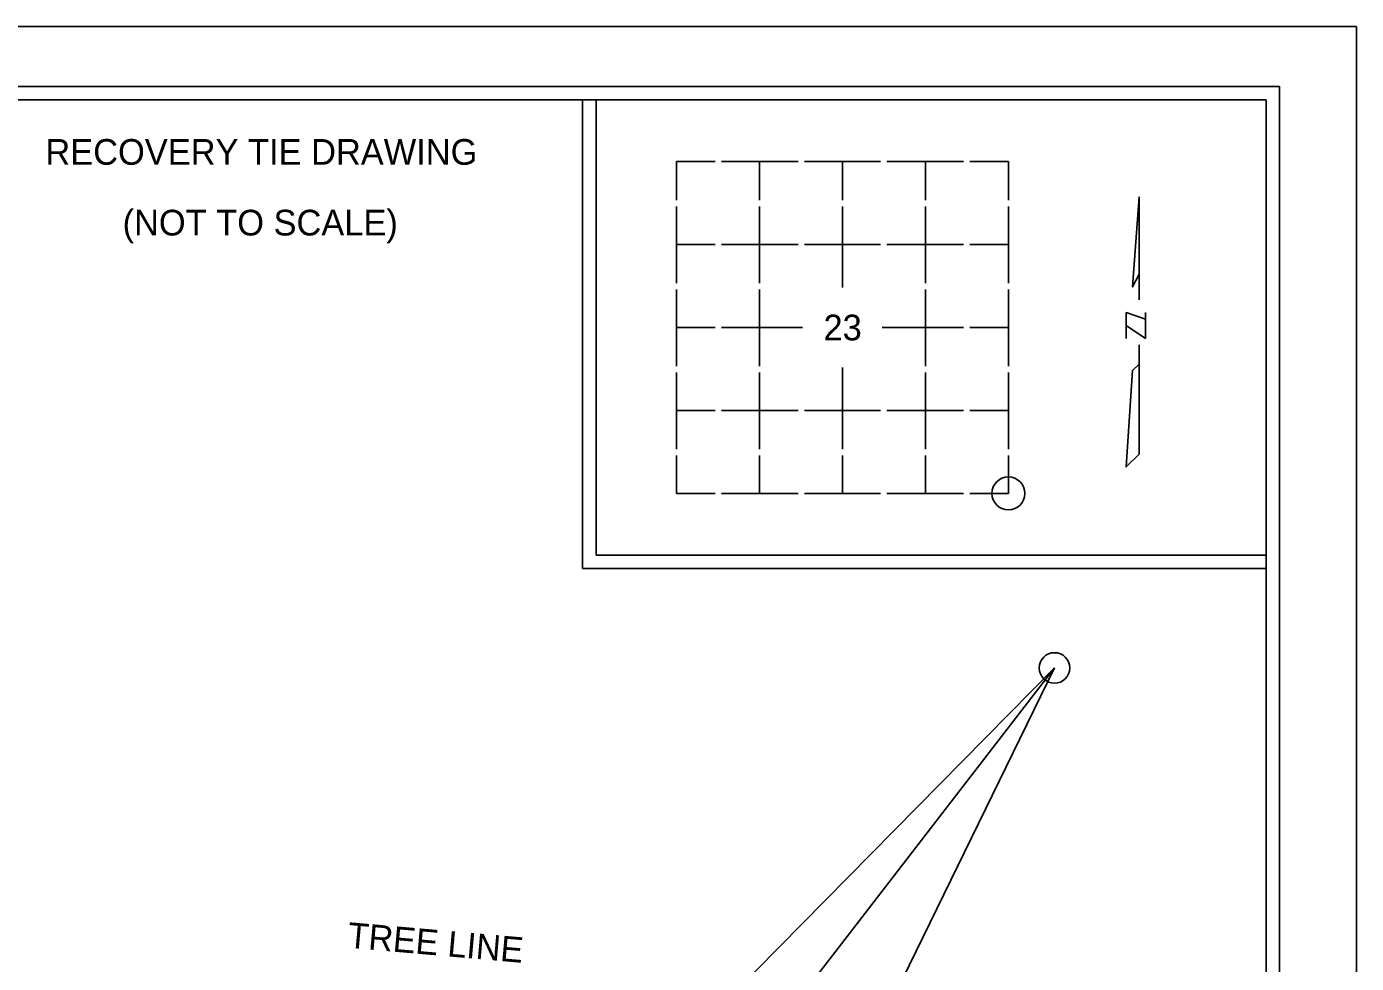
# Model space of a CAD drawing. Extents: x 777607.2 to 777685.3, y 2094784.8 to 2094820.4.
# Drawn here: x 777669.7 to 777674.93, y 2094792.12 to 2094795.8 of the extents above; entities that cross this region are included whole.
import ezdxf

# ---------------------------------------------------------------- set-up
doc = ezdxf.new("R2010")
doc.units = 0
for name, color, linetype in [('Level 2', 7, 'Continuous'), ('ROW_EX_Dimensions', 7, 'Continuous'), ('ROW_PR_Dimensions', 7, 'Continuous'), ('Sheets_General Details', 7, 'Continuous'), ('Topo_Vegetation Line', 7, 'Continuous')]:
    doc.layers.add(name, color=color, linetype=linetype)

msp = doc.modelspace()

# ---------------------------------------------------------------- linework, layer by layer
at = {"layer": 'Level 2'}
msp.add_lwpolyline([(777666.4251, 2094784.8006), (777674.9251, 2094784.8006), (777674.9251, 2094795.8006), (777666.4251, 2094795.8006)], close=True, dxfattribs=at)
at = {"layer": 'ROW_EX_Dimensions'}
for p, q in [((777670.1497, 2094789.6371), (777673.7392, 2094793.2796)), ((777670.4512, 2094789.0207), (777673.7392, 2094793.2796)), ((777673.7392, 2094793.2796), (777671.3069, 2094788.3026))]:
    msp.add_line(p, q, dxfattribs=at)
at = {"layer": 'ROW_PR_Dimensions'}
msp.add_circle((777673.7392, 2094793.2796), 0.06, dxfattribs=at)
at = {"layer": 'Sheets_General Details'}
for p, q in [((777666.7269, 2094795.5654), (777674.6232, 2094795.5654)), ((777674.6232, 2094785.0358), (777674.6232, 2094795.5654)), ((777666.78, 2094795.5124), (777674.5702, 2094795.5124)), ((777671.885, 2094793.67), (777671.885, 2094795.5124)), ((777671.9381, 2094793.7231), (777671.9381, 2094795.5124)), ((777674.5702, 2094785.0888), (777674.5702, 2094795.5124)), ((777672.254, 2094795.2698), (777672.4056, 2094795.2698)), ((777672.254, 2094795.1181), (777672.254, 2094795.2698)), ((777672.4309, 2094795.2698), (777672.7316, 2094795.2698)), ((777672.58, 2094795.1181), (777672.58, 2094795.2698)), ((777672.7569, 2094795.2698), (777673.0551, 2094795.2698)), ((777672.906, 2094795.1181), (777672.906, 2094795.2698)), ((777673.0804, 2094795.2698), (777673.3811, 2094795.2698)), ((777673.232, 2094795.1181), (777673.232, 2094795.2698)), ((777673.4064, 2094795.2698), (777673.558, 2094795.2698)), ((777673.558, 2094795.1181), (777673.558, 2094795.2698)), ((777674.0713, 2094794.7266), (777674.0713, 2094795.131)), ((777672.254, 2094794.7921), (777672.254, 2094795.0928)), ((777672.58, 2094794.7921), (777672.58, 2094795.0928)), ((777672.906, 2094794.7744), (777672.906, 2094795.0928)), ((777673.232, 2094794.7921), (777673.232, 2094795.0928)), ((777673.558, 2094794.7921), (777673.558, 2094795.0928)), ((777672.254, 2094794.9437), (777672.4056, 2094794.9437)), ((777672.4309, 2094794.9437), (777672.7316, 2094794.9437)), ((777672.7569, 2094794.9437), (777673.0551, 2094794.9437)), ((777673.0804, 2094794.9437), (777673.3811, 2094794.9437)), ((777673.4064, 2094794.9437), (777673.558, 2094794.9437)), ((777672.254, 2094794.4661), (777672.254, 2094794.7668)), ((777672.58, 2094794.4661), (777672.58, 2094794.7668)), ((777673.232, 2094794.4661), (777673.232, 2094794.7668)), ((777673.558, 2094794.4661), (777673.558, 2094794.7668)), ((777672.254, 2094794.6177), (777672.4056, 2094794.6177)), ((777672.4309, 2094794.6177), (777672.7493, 2094794.6177)), ((777673.0627, 2094794.6177), (777673.3811, 2094794.6177)), ((777673.4064, 2094794.6177), (777673.558, 2094794.6177)), ((777674.0713, 2094794.1201), (777674.0713, 2094794.5497)), ((777672.906, 2094794.1401), (777672.906, 2094794.461)), ((777672.254, 2094794.1401), (777672.254, 2094794.4408)), ((777672.58, 2094794.1401), (777672.58, 2094794.4408)), ((777673.232, 2094794.1401), (777673.232, 2094794.4408)), ((777673.558, 2094794.1401), (777673.558, 2094794.4408)), ((777672.254, 2094794.2917), (777672.4056, 2094794.2917)), ((777672.4309, 2094794.2917), (777672.7316, 2094794.2917)), ((777672.7569, 2094794.2917), (777673.0551, 2094794.2917)), ((777673.0804, 2094794.2917), (777673.3811, 2094794.2917)), ((777673.4064, 2094794.2917), (777673.558, 2094794.2917)), ((777672.254, 2094793.9657), (777672.254, 2094794.1148)), ((777672.58, 2094793.9657), (777672.58, 2094794.1148)), ((777672.906, 2094793.9657), (777672.906, 2094794.1148)), ((777673.232, 2094793.9657), (777673.232, 2094794.1148)), ((777673.558, 2094793.9657), (777673.558, 2094794.1148)), ((777672.254, 2094793.9657), (777672.4056, 2094793.9657)), ((777672.4309, 2094793.9657), (777672.7316, 2094793.9657)), ((777672.7569, 2094793.9657), (777673.0551, 2094793.9657)), ((777673.0804, 2094793.9657), (777673.3811, 2094793.9657)), ((777673.4064, 2094793.9657), (777673.558, 2094793.9657)), ((777674.5702, 2094793.7231), (777671.9381, 2094793.7231)), ((777674.5702, 2094793.67), (777671.885, 2094793.67))]:
    msp.add_line(p, q, dxfattribs=at)
for points in [[(777674.0713, 2094794.7266), (777674.0713, 2094795.131), (777674.046, 2094794.7772), (777674.0713, 2094794.8277)], [(777674.0965, 2094794.6761), (777674.0965, 2094794.575), (777674.0207, 2094794.6256)], [(777674.0207, 2094794.575), (777674.0207, 2094794.6761), (777674.0965, 2094794.6508)], [(777674.0713, 2094794.5497), (777674.0713, 2094794.1201), (777674.0207, 2094794.0696), (777674.046, 2094794.4486), (777674.0713, 2094794.4739)]]:
    msp.add_lwpolyline(points, dxfattribs=at)
msp.add_circle((777673.558, 2094793.9657), 0.0646, dxfattribs=at)

# ---------------------------------------------------------------- texts
for s, p in [('RECOVERY TIE DRAWING', (777669.7751, 2094795.2574)), ('(NOT TO SCALE)', (777670.0783, 2094794.9794))]:
    msp.add_text(s, height=0.101065, dxfattribs=at).set_placement(p)
msp.add_text('23', height=0.10107, rotation=360, dxfattribs=at).set_placement((777672.8317, 2094794.5672))
at = {"layer": 'Topo_Vegetation Line'}
msp.add_text('TREE LINE', height=0.1, rotation=355.0115, dxfattribs=at).set_placement((777670.9596, 2094792.1804))

doc.saveas('drawing.dxf')
